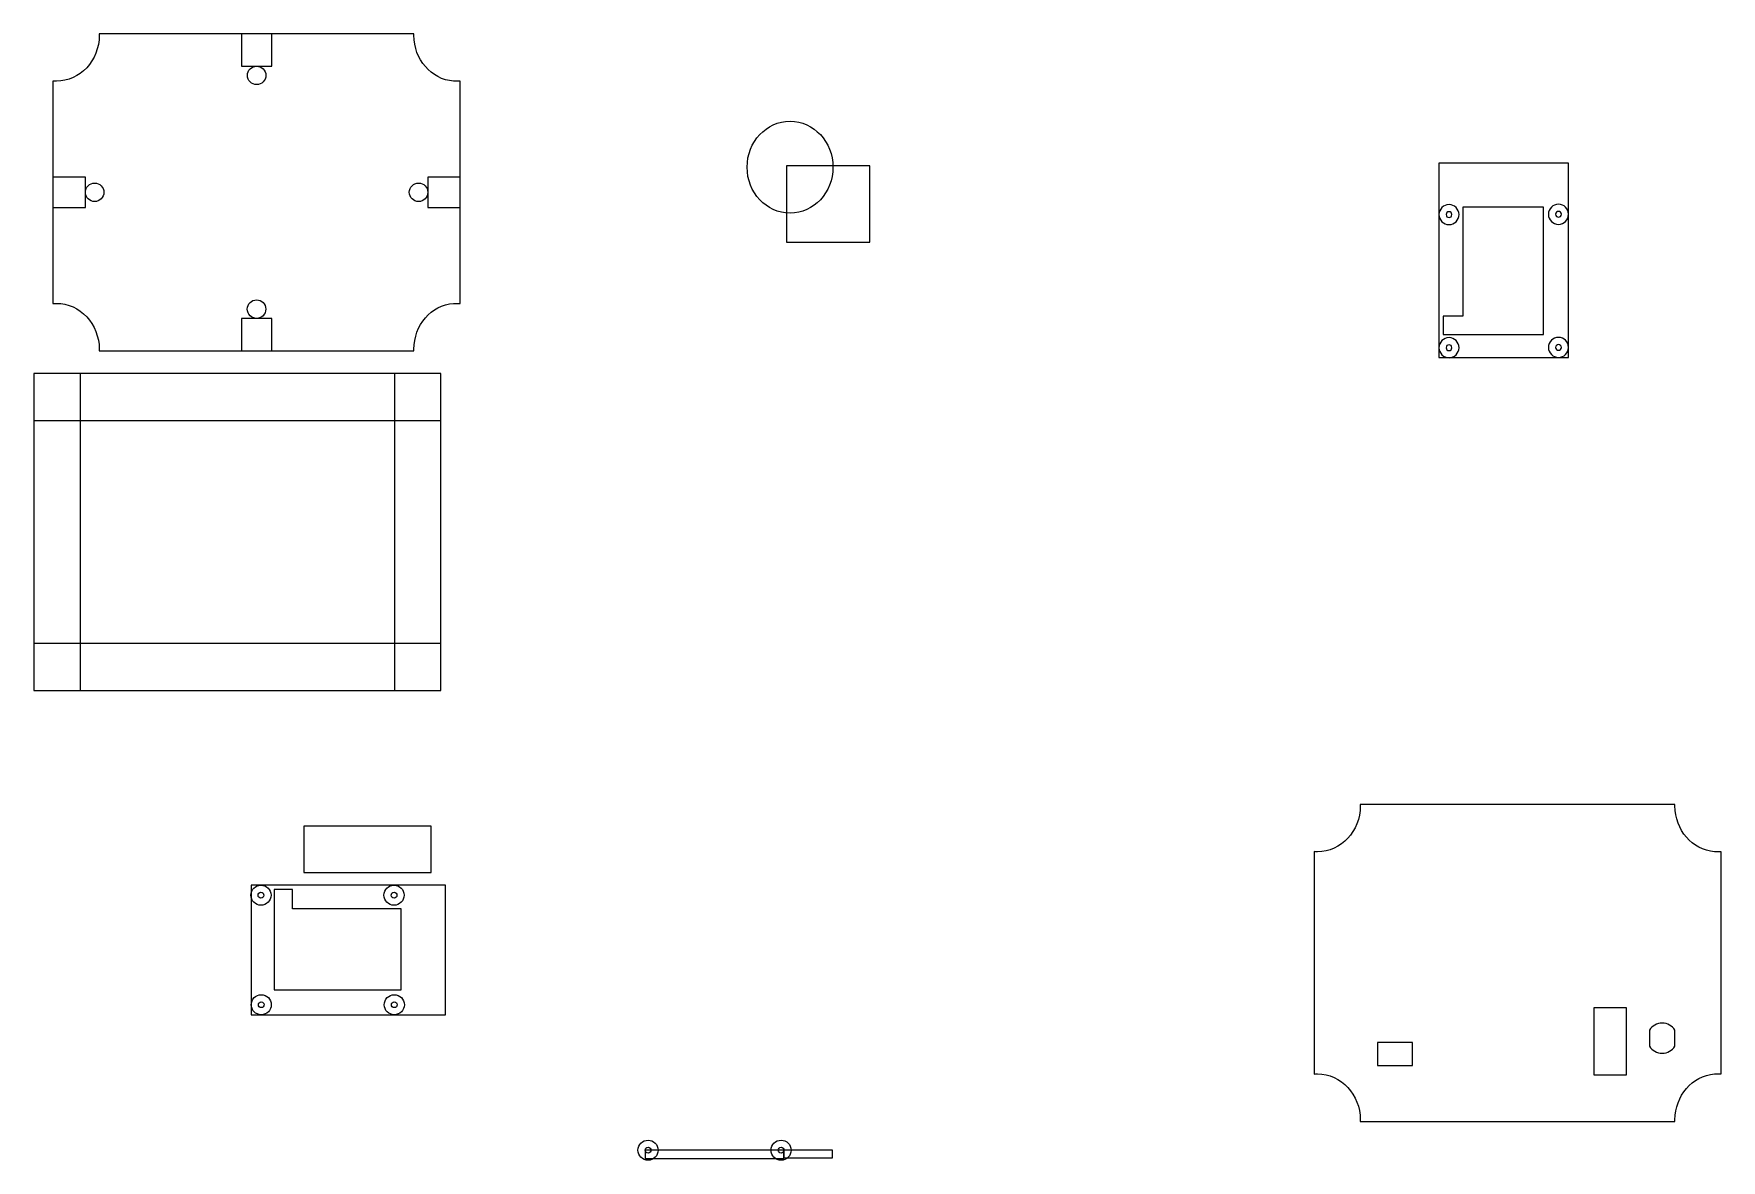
# Model space of a CAD drawing. Header units: millimetres. Extents: x -311 to 1023, y 23 to 723.
# Drawn here: x -311 to 418, y 23 to 510 of the extents above; entities that cross this region are included whole.
import ezdxf

# ---------------------------------------------------------------- set-up
doc = ezdxf.new("R2010")
doc.units = ezdxf.units.MM
doc.header["$MEASUREMENT"] = 0
doc.layers.add('Capa 1', color=7, linetype='Continuous')

msp = doc.modelspace()

# ---------------------------------------------------------------- linework, layer by layer
at = {"layer": 'Capa 1', "color": 250, "lineweight": 5}
for points in [[(14.1379, 420.3), (50.0981, 420.3), (50.0981, 453.264), (14.1379, 453.264), (14.1379, 420.3)], [(-302.95, 435.2196), (-288.95, 435.2196), (-288.95, 448.3804), (-302.95, 448.3804), (-302.95, 435.2196)], [(-140.95, 435.2196), (-126.95, 435.2196), (-126.95, 448.3804), (-140.95, 448.3804), (-140.95, 435.2196)], [(-311.2565, 226.4996), (-135.2565, 226.4996), (-135.2565, 363.4996), (-311.2565, 363.4996), (-311.2565, 226.4996)], [(-291.2564, 226.4996), (-155.2566, 226.4996), (-155.2566, 363.4996), (-291.2564, 363.4996), (-291.2564, 226.4996)], [(-311.2565, 246.9997), (-135.2565, 246.9997), (-135.2565, 342.9997), (-311.2565, 342.9997), (-311.2565, 246.9997)], [(-194.5328, 147.8786), (-139.5328, 147.8786), (-139.5328, 167.8786), (-194.5328, 167.8786), (-194.5328, 147.8786)], [(363.05, 60.38), (377.05, 60.38), (377.05, 89.38), (363.05, 89.38), (363.05, 60.38)], [(269.55, 64.3891), (284.55, 64.3891), (284.55, 74.3891), (269.55, 74.3891), (269.55, 64.3891)], [(-47.0256, 24.2022), (12.9744, 24.2022), (12.9744, 27.8388), (-47.0256, 27.8388), (-47.0256, 24.2022)], [(12.9744, 24.4928), (33.9744, 24.4928), (33.9744, 27.8388), (12.9744, 27.8388), (12.9744, 24.4928)]]:
    msp.add_lwpolyline(points, close=True, dxfattribs=at)
for centre, major_axis, ratio in [((-214.92, 492.3002), (0, 4), 1), ((15.594, 452.6439), (0, 19.8797), 0.93280583), ((-284.95, 441.8), (0, 4), 1), ((-144.95, 441.8), (0, 4), 1), ((-214.95, 391.3), (0, 4), 1), ((-213.0592, 138.0257), (0, 4.3391), 1), ((-213.0592, 138.0256), (0, 1.25), 1), ((-155.5592, 138.0257), (0, 4.3391), 1), ((-155.5592, 138.0256), (0, 1.25), 1), ((-212.9292, 90.704), (0, 4.3391), 1), ((-155.4292, 90.704), (0, 4.3391), 1), ((-212.9292, 90.7039), (0, 1.25), 1), ((-155.4292, 90.7039), (0, 1.25), 1), ((-45.7756, 27.8389), (0, 4.3391), 1), ((11.7244, 27.8389), (0, 4.3391), 1), ((-45.7756, 27.8388), (0, 1.25), 1), ((11.7244, 27.8388), (0, 1.25), 1)]:
    msp.add_ellipse(centre, major_axis=major_axis, ratio=ratio, dxfattribs=at)
for points, knots in [([(-301.5633, 489.8001), (-301.5633, 489.8001), (-301.5402, 489.8001), (-301.5402, 489.8001), (-301.5402, 489.8001), (-301.5402, 489.8001), (-301.5172, 489.8001), (-301.5172, 489.8001), (-301.5172, 489.8001), (-301.5172, 489.8001), (-301.4941, 489.8001), (-301.4941, 489.8001), (-301.4941, 489.8001), (-291.2542, 489.8001), (-282.95, 498.7024), (-282.95, 509.68), (-282.95, 509.68), (-282.95, 509.8876), (-282.9539, 510.094), (-282.9598, 510.3), (-282.9598, 510.3), (-282.9598, 510.3), (-282.95, 510.3), (-282.95, 510.3), (-282.95, 510.3), (-282.95, 510.3), (-266.9898, 510.3), (-266.9898, 510.3), (-266.9898, 510.3), (-266.9898, 510.3), (-146.95, 510.3), (-146.95, 510.3), (-146.95, 510.3), (-146.95, 510.3), (-146.95, 510.2389), (-146.95, 510.2389), (-146.95, 510.2389), (-146.95, 510.2389), (-146.9402, 510.2389), (-146.9402, 510.2389), (-146.9402, 510.2389), (-146.9449, 510.0755), (-146.9488, 509.9113), (-146.95, 509.7469), (-146.95, 509.7469), (-146.95, 509.7469), (-146.95, 509.6188), (-146.95, 509.6188), (-146.95, 509.6188), (-146.95, 499.1686), (-139.4245, 490.5991), (-129.8675, 489.8001), (-129.8675, 489.8001), (-129.8675, 489.8001), (-126.95, 489.8001), (-126.95, 489.8001), (-126.95, 489.8001), (-126.95, 489.8001), (-126.95, 489.7999), (-126.95, 489.7999), (-126.95, 489.7999), (-126.95, 489.7999), (-126.95, 477.2749), (-126.95, 477.2749), (-126.95, 477.2749), (-126.95, 477.2749), (-126.95, 406.3251), (-126.95, 406.3251), (-126.95, 406.3251), (-126.95, 406.3251), (-126.95, 393.8001), (-126.95, 393.8001), (-126.95, 393.8001), (-126.95, 393.8001), (-126.95, 393.7999), (-126.95, 393.7999), (-126.95, 393.7999), (-126.95, 393.7999), (-129.8675, 393.7999), (-129.8675, 393.7999), (-129.8675, 393.7999), (-139.4245, 393.0009), (-146.95, 384.4314), (-146.95, 373.9812), (-146.95, 373.9812), (-146.95, 373.9812), (-146.95, 373.9134), (-146.95, 373.9134), (-146.95, 373.9134), (-146.95, 373.9134), (-146.95, 373.8531), (-146.95, 373.8531), (-146.95, 373.8531), (-146.9488, 373.6887), (-146.9449, 373.5245), (-146.9402, 373.3611), (-146.9402, 373.3611), (-146.9402, 373.3611), (-146.95, 373.3611), (-146.95, 373.3611), (-146.95, 373.3611), (-146.95, 373.3611), (-146.95, 373.3), (-146.95, 373.3), (-146.95, 373.3), (-146.95, 373.3), (-282.95, 373.3), (-282.95, 373.3), (-282.95, 373.3), (-282.95, 373.3), (-282.9598, 373.3), (-282.9598, 373.3), (-282.9598, 373.3), (-282.9539, 373.506), (-282.95, 373.7124), (-282.95, 373.92), (-282.95, 373.92), (-282.95, 384.8976), (-291.2542, 393.7999), (-301.4941, 393.7999), (-301.4941, 393.7999), (-301.4941, 393.7999), (-301.5172, 393.7999), (-301.5172, 393.7999), (-301.5172, 393.7999), (-301.5172, 393.7999), (-301.5402, 393.7999), (-301.5402, 393.7999), (-301.5402, 393.7999), (-301.5402, 393.7999), (-301.5633, 393.7999), (-301.5633, 393.7999), (-301.5633, 393.7999), (-302.03, 393.7979), (-302.492, 393.7772), (-302.95, 393.739), (-302.95, 393.739), (-302.95, 393.739), (-302.95, 393.7999), (-302.95, 393.7999), (-302.95, 393.7999), (-302.95, 393.7999), (-302.95, 393.8001), (-302.95, 393.8001), (-302.95, 393.8001), (-302.95, 393.8001), (-302.95, 406.264), (-302.95, 406.264), (-302.95, 406.264), (-302.95, 406.264), (-302.95, 477.336), (-302.95, 477.336), (-302.95, 477.336), (-302.95, 477.336), (-302.95, 489.7999), (-302.95, 489.7999), (-302.95, 489.7999), (-302.95, 489.7999), (-302.95, 489.8001), (-302.95, 489.8001), (-302.95, 489.8001), (-302.95, 489.8001), (-302.95, 489.861), (-302.95, 489.861), (-302.95, 489.861), (-302.492, 489.8228), (-302.03, 489.8021), (-301.5633, 489.8001)], [0, 0, 0, 0, 0.02380952, 0.02380952, 0.02380952, 0.02380952, 0.04761905, 0.04761905, 0.04761905, 0.04761905, 0.07142857, 0.07142857, 0.07142857, 0.07142857, 0.0952381, 0.0952381, 0.0952381, 0.0952381, 0.11904762, 0.11904762, 0.11904762, 0.11904762, 0.14285714, 0.14285714, 0.14285714, 0.14285714, 0.16666667, 0.16666667, 0.16666667, 0.16666667, 0.19047619, 0.19047619, 0.19047619, 0.19047619, 0.21428571, 0.21428571, 0.21428571, 0.21428571, 0.23809524, 0.23809524, 0.23809524, 0.23809524, 0.26190476, 0.26190476, 0.26190476, 0.26190476, 0.28571429, 0.28571429, 0.28571429, 0.28571429, 0.30952381, 0.30952381, 0.30952381, 0.30952381, 0.33333333, 0.33333333, 0.33333333, 0.33333333, 0.35714286, 0.35714286, 0.35714286, 0.35714286, 0.38095238, 0.38095238, 0.38095238, 0.38095238, 0.4047619, 0.4047619, 0.4047619, 0.4047619, 0.42857143, 0.42857143, 0.42857143, 0.42857143, 0.45238095, 0.45238095, 0.45238095, 0.45238095, 0.47619048, 0.47619048, 0.47619048, 0.47619048, 0.5, 0.5, 0.5, 0.5, 0.52380952, 0.52380952, 0.52380952, 0.52380952, 0.54761905, 0.54761905, 0.54761905, 0.54761905, 0.57142857, 0.57142857, 0.57142857, 0.57142857, 0.5952381, 0.5952381, 0.5952381, 0.5952381, 0.61904762, 0.61904762, 0.61904762, 0.61904762, 0.64285714, 0.64285714, 0.64285714, 0.64285714, 0.66666667, 0.66666667, 0.66666667, 0.66666667, 0.69047619, 0.69047619, 0.69047619, 0.69047619, 0.71428571, 0.71428571, 0.71428571, 0.71428571, 0.73809524, 0.73809524, 0.73809524, 0.73809524, 0.76190476, 0.76190476, 0.76190476, 0.76190476, 0.78571429, 0.78571429, 0.78571429, 0.78571429, 0.80952381, 0.80952381, 0.80952381, 0.80952381, 0.83333333, 0.83333333, 0.83333333, 0.83333333, 0.85714286, 0.85714286, 0.85714286, 0.85714286, 0.88095238, 0.88095238, 0.88095238, 0.88095238, 0.9047619, 0.9047619, 0.9047619, 0.9047619, 0.92857143, 0.92857143, 0.92857143, 0.92857143, 0.95238095, 0.95238095, 0.95238095, 0.95238095, 0.97619048, 0.97619048, 0.97619048, 0.97619048, 1, 1, 1, 1]), ([(-221.5004, 496.3), (-221.5004, 496.3), (-221.5004, 510.3), (-221.5004, 510.3), (-221.5004, 510.3), (-221.5004, 510.3), (-208.3396, 510.3), (-208.3396, 510.3), (-208.3396, 510.3), (-208.3396, 510.3), (-208.3396, 496.3), (-208.3396, 496.3), (-208.3396, 496.3), (-208.3396, 496.3), (-221.5004, 496.3), (-221.5004, 496.3)], [0, 0, 0, 0, 0.25, 0.25, 0.25, 0.25, 0.5, 0.5, 0.5, 0.5, 0.75, 0.75, 0.75, 0.75, 1, 1, 1, 1]), ([(352.05, 370.3891), (352.05, 370.3891), (296.05, 370.3891), (296.05, 370.3891), (296.05, 370.3891), (296.05, 370.3891), (296.05, 454.3891), (296.05, 454.3891), (296.05, 454.3891), (296.05, 454.3891), (352.05, 454.3891), (352.05, 454.3891), (352.05, 454.3891), (352.05, 454.3891), (352.05, 370.3891), (352.05, 370.3891)], [0, 0, 0, 0, 0.25, 0.25, 0.25, 0.25, 0.5, 0.5, 0.5, 0.5, 0.75, 0.75, 0.75, 0.75, 1, 1, 1, 1]), ([(296.05, 432.1391), (296.05, 434.5353), (297.9931, 436.4783), (300.3892, 436.4783), (300.3892, 436.4783), (302.7852, 436.4783), (304.7283, 434.5353), (304.7283, 432.1391), (304.7283, 432.1391), (304.7283, 429.7431), (302.7852, 427.8), (300.3892, 427.8), (300.3892, 427.8), (297.9931, 427.8), (296.05, 429.7431), (296.05, 432.1391)], [0, 0, 0, 0, 0.25, 0.25, 0.25, 0.25, 0.5, 0.5, 0.5, 0.5, 0.75, 0.75, 0.75, 0.75, 1, 1, 1, 1]), ([(306.2992, 388.3), (306.2992, 388.3), (306.2992, 435.3), (306.2992, 435.3), (306.2992, 435.3), (306.2992, 435.3), (341.2992, 435.3), (341.2992, 435.3), (341.2992, 435.3), (341.2992, 435.3), (341.2992, 380.3), (341.2992, 380.3), (341.2992, 380.3), (341.2992, 380.3), (306.2992, 380.3), (306.2992, 380.3), (306.2992, 380.3), (306.2992, 380.3), (297.8492, 380.3), (297.8492, 380.3), (297.8492, 380.3), (297.8492, 380.3), (297.8492, 388.3), (297.8492, 388.3), (297.8492, 388.3), (297.8492, 388.3), (306.2992, 388.3), (306.2992, 388.3)], [0, 0, 0, 0, 0.14285714, 0.14285714, 0.14285714, 0.14285714, 0.28571429, 0.28571429, 0.28571429, 0.28571429, 0.42857143, 0.42857143, 0.42857143, 0.42857143, 0.57142857, 0.57142857, 0.57142857, 0.57142857, 0.71428571, 0.71428571, 0.71428571, 0.71428571, 0.85714286, 0.85714286, 0.85714286, 0.85714286, 1, 1, 1, 1]), ([(299.1392, 432.1391), (299.1392, 432.8293), (299.6989, 433.3891), (300.3892, 433.3891), (300.3892, 433.3891), (301.0795, 433.3891), (301.6392, 432.8293), (301.6392, 432.1391), (301.6392, 432.1391), (301.6392, 431.4489), (301.0795, 430.8891), (300.3892, 430.8891), (300.3892, 430.8891), (299.6989, 430.8891), (299.1392, 431.4489), (299.1392, 432.1391)], [0, 0, 0, 0, 0.25, 0.25, 0.25, 0.25, 0.5, 0.5, 0.5, 0.5, 0.75, 0.75, 0.75, 0.75, 1, 1, 1, 1]), ([(343.3717, 432.2691), (343.3717, 434.6653), (345.3148, 436.6083), (347.7109, 436.6083), (347.7109, 436.6083), (350.1069, 436.6083), (352.05, 434.6653), (352.05, 432.2691), (352.05, 432.2691), (352.05, 429.8731), (350.1069, 427.93), (347.7109, 427.93), (347.7109, 427.93), (345.3148, 427.93), (343.3717, 429.8731), (343.3717, 432.2691)], [0, 0, 0, 0, 0.25, 0.25, 0.25, 0.25, 0.5, 0.5, 0.5, 0.5, 0.75, 0.75, 0.75, 0.75, 1, 1, 1, 1]), ([(346.4609, 432.2691), (346.4609, 432.9593), (347.0206, 433.5191), (347.7109, 433.5191), (347.7109, 433.5191), (348.4012, 433.5191), (348.9609, 432.9593), (348.9609, 432.2691), (348.9609, 432.2691), (348.9609, 431.5789), (348.4012, 431.0191), (347.7109, 431.0191), (347.7109, 431.0191), (347.0206, 431.0191), (346.4609, 431.5789), (346.4609, 432.2691)], [0, 0, 0, 0, 0.25, 0.25, 0.25, 0.25, 0.5, 0.5, 0.5, 0.5, 0.75, 0.75, 0.75, 0.75, 1, 1, 1, 1]), ([(-221.5304, 373.3), (-221.5304, 373.3), (-221.5304, 387.3), (-221.5304, 387.3), (-221.5304, 387.3), (-221.5304, 387.3), (-208.3696, 387.3), (-208.3696, 387.3), (-208.3696, 387.3), (-208.3696, 387.3), (-208.3696, 373.3), (-208.3696, 373.3), (-208.3696, 373.3), (-208.3696, 373.3), (-221.5304, 373.3), (-221.5304, 373.3)], [0, 0, 0, 0, 0.25, 0.25, 0.25, 0.25, 0.5, 0.5, 0.5, 0.5, 0.75, 0.75, 0.75, 0.75, 1, 1, 1, 1]), ([(296.05, 374.6391), (296.05, 377.0353), (297.9931, 378.9783), (300.3892, 378.9783), (300.3892, 378.9783), (302.7852, 378.9783), (304.7283, 377.0353), (304.7283, 374.6391), (304.7283, 374.6391), (304.7283, 372.2431), (302.7852, 370.3), (300.3892, 370.3), (300.3892, 370.3), (297.9931, 370.3), (296.05, 372.2431), (296.05, 374.6391)], [0, 0, 0, 0, 0.25, 0.25, 0.25, 0.25, 0.5, 0.5, 0.5, 0.5, 0.75, 0.75, 0.75, 0.75, 1, 1, 1, 1]), ([(299.1392, 374.6391), (299.1392, 375.3293), (299.6989, 375.8891), (300.3892, 375.8891), (300.3892, 375.8891), (301.0795, 375.8891), (301.6392, 375.3293), (301.6392, 374.6391), (301.6392, 374.6391), (301.6392, 373.9489), (301.0795, 373.3891), (300.3892, 373.3891), (300.3892, 373.3891), (299.6989, 373.3891), (299.1392, 373.9489), (299.1392, 374.6391)], [0, 0, 0, 0, 0.25, 0.25, 0.25, 0.25, 0.5, 0.5, 0.5, 0.5, 0.75, 0.75, 0.75, 0.75, 1, 1, 1, 1]), ([(343.3717, 374.7691), (343.3717, 377.1653), (345.3148, 379.1083), (347.7109, 379.1083), (347.7109, 379.1083), (350.1069, 379.1083), (352.05, 377.1653), (352.05, 374.7691), (352.05, 374.7691), (352.05, 372.3731), (350.1069, 370.43), (347.7109, 370.43), (347.7109, 370.43), (345.3148, 370.43), (343.3717, 372.3731), (343.3717, 374.7691)], [0, 0, 0, 0, 0.25, 0.25, 0.25, 0.25, 0.5, 0.5, 0.5, 0.5, 0.75, 0.75, 0.75, 0.75, 1, 1, 1, 1]), ([(346.4609, 374.7691), (346.4609, 375.4593), (347.0206, 376.0191), (347.7109, 376.0191), (347.7109, 376.0191), (348.4012, 376.0191), (348.9609, 375.4593), (348.9609, 374.7691), (348.9609, 374.7691), (348.9609, 374.0789), (348.4012, 373.5191), (347.7109, 373.5191), (347.7109, 373.5191), (347.0206, 373.5191), (346.4609, 374.0789), (346.4609, 374.7691)], [0, 0, 0, 0, 0.25, 0.25, 0.25, 0.25, 0.5, 0.5, 0.5, 0.5, 0.75, 0.75, 0.75, 0.75, 1, 1, 1, 1]), ([(243.4367, 156.8001), (243.4367, 156.8001), (243.4598, 156.8001), (243.4598, 156.8001), (243.4598, 156.8001), (243.4598, 156.8001), (243.4828, 156.8001), (243.4828, 156.8001), (243.4828, 156.8001), (243.4828, 156.8001), (243.5059, 156.8001), (243.5059, 156.8001), (243.5059, 156.8001), (253.7458, 156.8001), (262.05, 165.7024), (262.05, 176.68), (262.05, 176.68), (262.05, 176.8876), (262.0461, 177.094), (262.0402, 177.3), (262.0402, 177.3), (262.0402, 177.3), (262.05, 177.3), (262.05, 177.3), (262.05, 177.3), (262.05, 177.3), (278.0102, 177.3), (278.0102, 177.3), (278.0102, 177.3), (278.0102, 177.3), (398.05, 177.3), (398.05, 177.3), (398.05, 177.3), (398.05, 177.3), (398.05, 177.2389), (398.05, 177.2389), (398.05, 177.2389), (398.05, 177.2389), (398.0598, 177.2389), (398.0598, 177.2389), (398.0598, 177.2389), (398.0551, 177.0755), (398.0512, 176.9113), (398.05, 176.7469), (398.05, 176.7469), (398.05, 176.7469), (398.05, 176.6188), (398.05, 176.6188), (398.05, 176.6188), (398.05, 166.1686), (405.5755, 157.5991), (415.1325, 156.8001), (415.1325, 156.8001), (415.1325, 156.8001), (418.05, 156.8001), (418.05, 156.8001), (418.05, 156.8001), (418.05, 156.8001), (418.05, 156.7999), (418.05, 156.7999), (418.05, 156.7999), (418.05, 156.7999), (418.05, 144.2749), (418.05, 144.2749), (418.05, 144.2749), (418.05, 144.2749), (418.05, 73.3251), (418.05, 73.3251), (418.05, 73.3251), (418.05, 73.3251), (418.05, 60.8001), (418.05, 60.8001), (418.05, 60.8001), (418.05, 60.8001), (418.05, 60.7999), (418.05, 60.7999), (418.05, 60.7999), (418.05, 60.7999), (415.1325, 60.7999), (415.1325, 60.7999), (415.1325, 60.7999), (405.5755, 60.0009), (398.05, 51.4314), (398.05, 40.9812), (398.05, 40.9812), (398.05, 40.9812), (398.05, 40.9134), (398.05, 40.9134), (398.05, 40.9134), (398.05, 40.9134), (398.05, 40.8531), (398.05, 40.8531), (398.05, 40.8531), (398.0512, 40.6887), (398.0551, 40.5245), (398.0598, 40.3611), (398.0598, 40.3611), (398.0598, 40.3611), (398.05, 40.3611), (398.05, 40.3611), (398.05, 40.3611), (398.05, 40.3611), (398.05, 40.3), (398.05, 40.3), (398.05, 40.3), (398.05, 40.3), (262.05, 40.3), (262.05, 40.3), (262.05, 40.3), (262.05, 40.3), (262.0402, 40.3), (262.0402, 40.3), (262.0402, 40.3), (262.0461, 40.506), (262.05, 40.7124), (262.05, 40.92), (262.05, 40.92), (262.05, 51.8976), (253.7458, 60.7999), (243.5059, 60.7999), (243.5059, 60.7999), (243.5059, 60.7999), (243.4828, 60.7999), (243.4828, 60.7999), (243.4828, 60.7999), (243.4828, 60.7999), (243.4598, 60.7999), (243.4598, 60.7999), (243.4598, 60.7999), (243.4598, 60.7999), (243.4367, 60.7999), (243.4367, 60.7999), (243.4367, 60.7999), (242.97, 60.7979), (242.508, 60.7772), (242.05, 60.739), (242.05, 60.739), (242.05, 60.739), (242.05, 60.7999), (242.05, 60.7999), (242.05, 60.7999), (242.05, 60.7999), (242.05, 60.8001), (242.05, 60.8001), (242.05, 60.8001), (242.05, 60.8001), (242.05, 73.264), (242.05, 73.264), (242.05, 73.264), (242.05, 73.264), (242.05, 144.336), (242.05, 144.336), (242.05, 144.336), (242.05, 144.336), (242.05, 156.7999), (242.05, 156.7999), (242.05, 156.7999), (242.05, 156.7999), (242.05, 156.8001), (242.05, 156.8001), (242.05, 156.8001), (242.05, 156.8001), (242.05, 156.861), (242.05, 156.861), (242.05, 156.861), (242.508, 156.8228), (242.97, 156.8021), (243.4367, 156.8001)], [0, 0, 0, 0, 0.02380952, 0.02380952, 0.02380952, 0.02380952, 0.04761905, 0.04761905, 0.04761905, 0.04761905, 0.07142857, 0.07142857, 0.07142857, 0.07142857, 0.0952381, 0.0952381, 0.0952381, 0.0952381, 0.11904762, 0.11904762, 0.11904762, 0.11904762, 0.14285714, 0.14285714, 0.14285714, 0.14285714, 0.16666667, 0.16666667, 0.16666667, 0.16666667, 0.19047619, 0.19047619, 0.19047619, 0.19047619, 0.21428571, 0.21428571, 0.21428571, 0.21428571, 0.23809524, 0.23809524, 0.23809524, 0.23809524, 0.26190476, 0.26190476, 0.26190476, 0.26190476, 0.28571429, 0.28571429, 0.28571429, 0.28571429, 0.30952381, 0.30952381, 0.30952381, 0.30952381, 0.33333333, 0.33333333, 0.33333333, 0.33333333, 0.35714286, 0.35714286, 0.35714286, 0.35714286, 0.38095238, 0.38095238, 0.38095238, 0.38095238, 0.4047619, 0.4047619, 0.4047619, 0.4047619, 0.42857143, 0.42857143, 0.42857143, 0.42857143, 0.45238095, 0.45238095, 0.45238095, 0.45238095, 0.47619048, 0.47619048, 0.47619048, 0.47619048, 0.5, 0.5, 0.5, 0.5, 0.52380952, 0.52380952, 0.52380952, 0.52380952, 0.54761905, 0.54761905, 0.54761905, 0.54761905, 0.57142857, 0.57142857, 0.57142857, 0.57142857, 0.5952381, 0.5952381, 0.5952381, 0.5952381, 0.61904762, 0.61904762, 0.61904762, 0.61904762, 0.64285714, 0.64285714, 0.64285714, 0.64285714, 0.66666667, 0.66666667, 0.66666667, 0.66666667, 0.69047619, 0.69047619, 0.69047619, 0.69047619, 0.71428571, 0.71428571, 0.71428571, 0.71428571, 0.73809524, 0.73809524, 0.73809524, 0.73809524, 0.76190476, 0.76190476, 0.76190476, 0.76190476, 0.78571429, 0.78571429, 0.78571429, 0.78571429, 0.80952381, 0.80952381, 0.80952381, 0.80952381, 0.83333333, 0.83333333, 0.83333333, 0.83333333, 0.85714286, 0.85714286, 0.85714286, 0.85714286, 0.88095238, 0.88095238, 0.88095238, 0.88095238, 0.9047619, 0.9047619, 0.9047619, 0.9047619, 0.92857143, 0.92857143, 0.92857143, 0.92857143, 0.95238095, 0.95238095, 0.95238095, 0.95238095, 0.97619048, 0.97619048, 0.97619048, 0.97619048, 1, 1, 1, 1]), ([(-217.3092, 86.3648), (-217.3092, 86.3648), (-217.3092, 142.3648), (-217.3092, 142.3648), (-217.3092, 142.3648), (-217.3092, 142.3648), (-133.3092, 142.3648), (-133.3092, 142.3648), (-133.3092, 142.3648), (-133.3092, 142.3648), (-133.3092, 86.3648), (-133.3092, 86.3648), (-133.3092, 86.3648), (-133.3092, 86.3648), (-217.3092, 86.3648), (-217.3092, 86.3648)], [0, 0, 0, 0, 0.25, 0.25, 0.25, 0.25, 0.5, 0.5, 0.5, 0.5, 0.75, 0.75, 0.75, 0.75, 1, 1, 1, 1]), ([(-199.3983, 132.1156), (-199.3983, 132.1156), (-152.3983, 132.1156), (-152.3983, 132.1156), (-152.3983, 132.1156), (-152.3983, 132.1156), (-152.3983, 97.1156), (-152.3983, 97.1156), (-152.3983, 97.1156), (-152.3983, 97.1156), (-207.3983, 97.1156), (-207.3983, 97.1156), (-207.3983, 97.1156), (-207.3983, 97.1156), (-207.3983, 132.1156), (-207.3983, 132.1156), (-207.3983, 132.1156), (-207.3983, 132.1156), (-207.3983, 140.5656), (-207.3983, 140.5656), (-207.3983, 140.5656), (-207.3983, 140.5656), (-199.3983, 140.5656), (-199.3983, 140.5656), (-199.3983, 140.5656), (-199.3983, 140.5656), (-199.3983, 132.1156), (-199.3983, 132.1156)], [0, 0, 0, 0, 0.14285714, 0.14285714, 0.14285714, 0.14285714, 0.28571429, 0.28571429, 0.28571429, 0.28571429, 0.42857143, 0.42857143, 0.42857143, 0.42857143, 0.57142857, 0.57142857, 0.57142857, 0.57142857, 0.71428571, 0.71428571, 0.71428571, 0.71428571, 0.85714286, 0.85714286, 0.85714286, 0.85714286, 1, 1, 1, 1]), ([(392.55, 82.76), (394.8659, 82.76), (396.8987, 81.5483), (398.05, 79.7243), (398.05, 79.7243), (398.05, 79.7243), (398.05, 72.7963), (398.05, 72.7963), (398.05, 72.7963), (396.8987, 70.9723), (394.8659, 69.76), (392.55, 69.76), (392.55, 69.76), (390.2341, 69.76), (388.2013, 70.9723), (387.05, 72.7963), (387.05, 72.7963), (387.05, 72.7963), (387.05, 79.7243), (387.05, 79.7243), (387.05, 79.7243), (388.2013, 81.5483), (390.2341, 82.76), (392.55, 82.76)], [0, 0, 0, 0, 0.16666667, 0.16666667, 0.16666667, 0.16666667, 0.33333333, 0.33333333, 0.33333333, 0.33333333, 0.5, 0.5, 0.5, 0.5, 0.66666667, 0.66666667, 0.66666667, 0.66666667, 0.83333333, 0.83333333, 0.83333333, 0.83333333, 1, 1, 1, 1])]:
    msp.add_open_spline(points, degree=3, knots=knots, dxfattribs=at)

doc.saveas('drawing.dxf')
